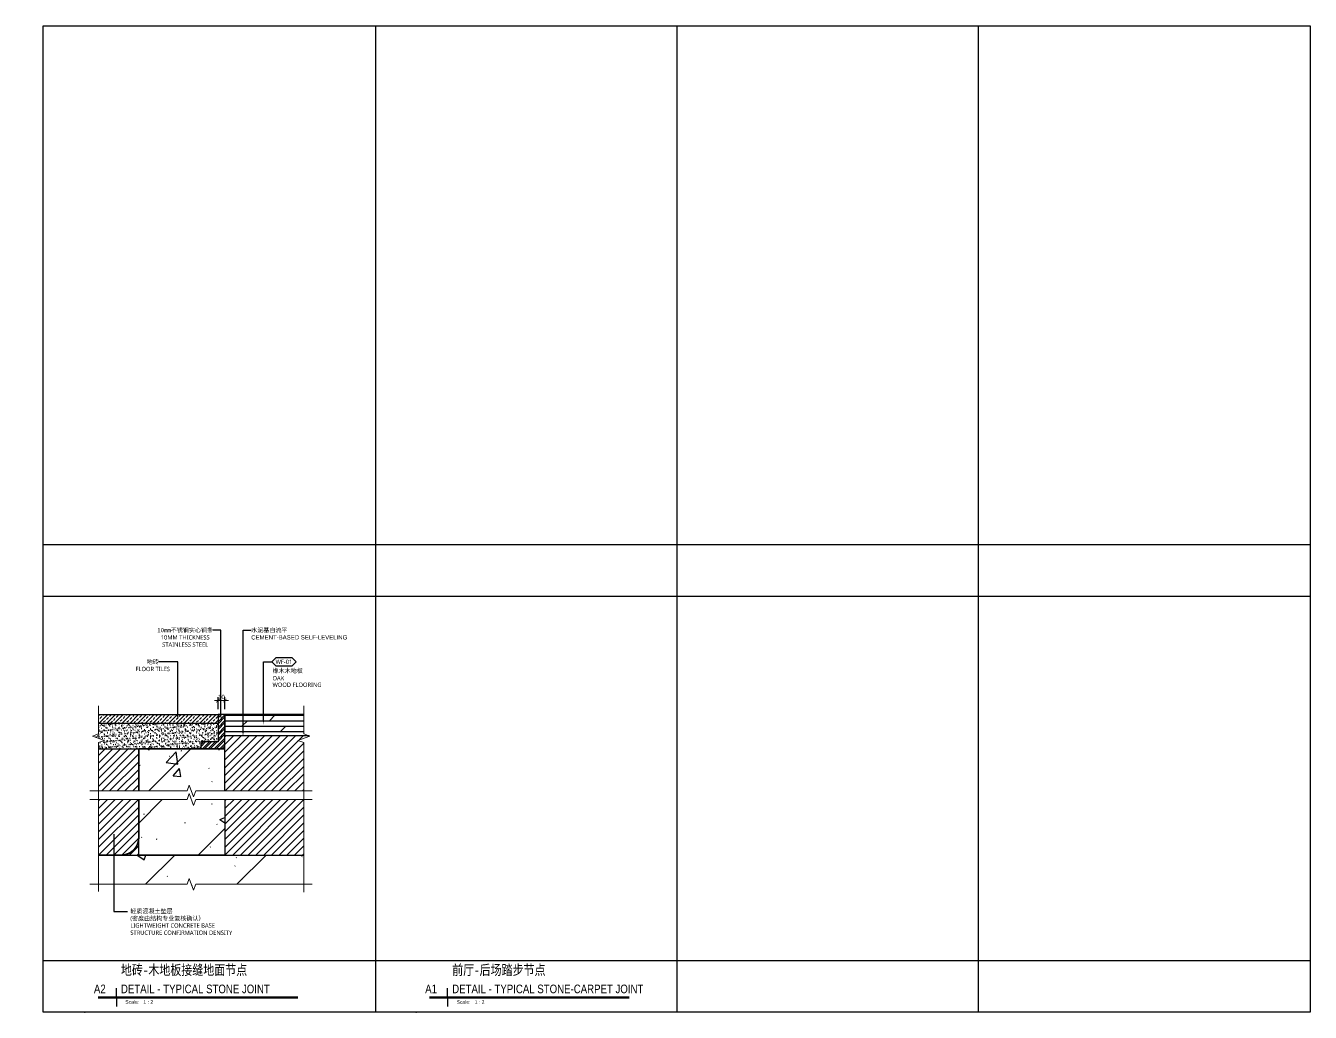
# Model space of a CAD drawing. Header units: millimetres. Extents: x 6321 to 48194, y 123 to 15211.
# Drawn here: x 46705 to 48194, y 8085 to 9229 of the extents above; entities that cross this region are included whole.
import ezdxf
from ezdxf import colors
from ezdxf.entities.mleader import LeaderData, LeaderLine
from ezdxf.enums import TextEntityAlignment as Align
from ezdxf.math import Vec2, Vec3

# ---------------------------------------------------------------- set-up
doc = ezdxf.new("R2010")
doc.units = ezdxf.units.MM
doc.linetypes.add('HIDDEN', pattern=[9.525, 6.35, -3.175])
for name, color, linetype in [('0 @ 2', 7, 'Continuous'), ('A Detail Thin', 1, 'Continuous'), ('G-ANNO-SYMB', 7, 'Continuous'), ('G-ANNO-TITL', 7, 'Continuous'), ('I-DETL-LW01', 1, 'Continuous'), ('I-DETL-LW02', 2, 'Continuous'), ('IA10-16 Floor Detail$0$I-DETL-2', 2, 'Continuous'), ('IA10-16 Floor Detail$0$I-SECT-LW09', 9, 'Continuous'), ('IA10-16 Floor Detail$0$家具填充', 8, 'Continuous'), ('WALL TYPE$0$G-ANNO-NOTE-CH', 7, 'Continuous'), ('WALL TYPE$0$HATCH', 8, 'Continuous'), ('WALL TYPE$0$I-SECT-LW03', 3, 'Continuous')]:
    doc.layers.add(name, color=color, linetype=linetype)
for name, color, linetype, lineweight in [('_ACM-A-ANNO-DIMS', 2, 'Continuous', 13), ('_ACM-A-DETL-PATT', 8, 'Continuous', 0), ('IA10-16 Floor Detail$0$A-ELEV-HATC-8', 8, 'Continuous', 5), ('Thick Line', 7, 'Continuous', 50), ('视图标题', 90, 'Continuous', 25)]:
    doc.layers.add(name, color=color, linetype=linetype, lineweight=lineweight)
doc.styles.add('Aecom chinese title', font='simhei.ttf', dxfattribs={"width": 0.8})
doc.styles.add('Arial', font='ARIALUNI.ttf')
doc.styles.add('Arial_1', font='arial.ttf', dxfattribs={"height": 75})
doc.styles.add('Arial_4', font='arial.ttf', dxfattribs={"height": 2.5})
doc.styles.add('IA10-16 Floor Detail$0$Arch-Dim', font='romans.shx', dxfattribs={"width": 0.75})
doc.styles.add('WALL TYPE$0$Aecom Chinese', font='Microsoft YaHei.ttf')
doc.dimstyles.new('Aec-Arch-M-2', dxfattribs={"dimscale": 2, "dimtxt": 2.5, "dimasz": 2, "dimexe": 2, "dimexo": 2, "dimgap": 0.8, "dimtad": 1, "dimdec": 0, "dimrnd": 1, "dimzin": 3, "dimdsep": 46, "dimtxsty": 'Arial', "dimblk": 'WALL TYPE$0$_ArchTick', "dimcen": 2.5, "dimdle": 2, "dimclrd": 256, "dimclre": 256, "dimclrt": 256, "dimazin": 2, "dimtfac": 0.75, "dimtdec": 0, "dimtix": 1, "dimtmove": 2, "dimatfit": 2, "dimfxl": 5, "dimfxlon": 1, "dimtolj": 1, "dimtzin": 0, "dimlwd": -1, "dimarcsym": 0})
doc.dimstyles.new('IA10-16 Floor Detail$0$Aec-Arch-M-2', dxfattribs={"dimscale": 2, "dimtxt": 2.5, "dimasz": 2, "dimexe": 2, "dimexo": 2, "dimgap": 0.8, "dimtad": 1, "dimdec": 0, "dimzin": 3, "dimdsep": 46, "dimtxsty": 'IA10-16 Floor Detail$0$Arch-Dim', "dimblk": 'IA10-16 Floor Detail$0$_ArchTick', "dimcen": 2.5, "dimdle": 2, "dimadec": 0, "dimazin": 2, "dimtfac": 0.75, "dimtdec": 0, "dimtix": 1, "dimtmove": 1, "dimatfit": 2, "dimfxl": 1, "dimtolj": 1, "dimtzin": 0, "dimarcsym": 0})

# ---------------------------------------------------------------- blocks, each defined once
blk = doc.blocks.new('视口 - No Ref  Number-1111583-交互展示区立面图2 DIGITAL CORRIDOR ELEVATION 2')
at = {"layer": 'Thick Line'}
blk.add_line((0, 0), (-12.7, 0), dxfattribs=at)
at = {"layer": '视图标题'}
for q in [(0, 6.35), (0, -6.35)]:
    blk.add_line((0, 0), q, dxfattribs=at)
blk = doc.blocks.new('A$C0FD827E6')
at = {"color": 0, "linetype": 'ByBlock', "lineweight": -2}
blk.add_point((-3.13, -10.74), dxfattribs=at)
at = {"layer": '视图标题', "color": 7, "lineweight": 50}
blk.add_line((18.75, -0.39), (144.93, -0.39), dxfattribs=at)
at = {"layer": '视图标题'}
blk.add_blockref('视口 - No Ref  Number-1111583-交互展示区立面图2 DIGITAL CORRIDOR ELEVATION 2', (18.75, -0.39), dxfattribs=at)
at = {"layer": 'G-ANNO-SYMB', "width": 0.8}
for tag, p, height, style in [('TITLE1', (21.88, 19.23), 7, 'Aecom chinese title'), ('TITLE2', (21.88, 10.35), 6, 'Arial'), ('DN', (3.13, 2.54), 6, 'Arial'), ('TITLE3', (21.88, 2.54), 6, 'Arial')]:
    blk.add_attdef(tag, p, '', height=height, dxfattribs=dict(at, style=style))
at = {"layer": '视图标题', "color": 7, "lineweight": 5, "insert": (24.94, -2.32), "char_height": 2.5, "width": 25.8945, "attachment_point": 1, "style": 'Arial_4'}
blk.add_mtext('Scale:   1 : 2', dxfattribs=at)
blk = doc.blocks.new('WALL TYPE$0$_ArchTick')
at = {"color": 0, "linetype": 'ByBlock', "const_width": 0.15}
blk.add_lwpolyline([(-0.5, -0.5), (0.5, 0.5)], dxfattribs=at)
blk = doc.blocks.new('*D120')
at = {"layer": '_ACM-A-ANNO-DIMS', "ltscale": 2, "transparency": 16777216}
for p, q in [((46927.8, 8446.2), (46923.8, 8446.2)), ((46935.8, 8446.2), (46927.8, 8446.2)), ((46935.8, 8446.2), (46939.8, 8446.2))]:
    blk.add_line(p, q, dxfattribs=at)
at = {"layer": '_ACM-A-ANNO-DIMS', "linetype": 'Continuous', "lineweight": -2, "ltscale": 2, "transparency": 16777216}
for p, q in [((46927.8, 8436.2), (46927.8, 8450.2)), ((46935.8, 8436.2), (46935.8, 8450.2))]:
    blk.add_line(p, q, dxfattribs=at)
at = {"layer": 'Defpoints', "color": 0, "linetype": 'Continuous', "ltscale": 2, "transparency": 16777216}
for p in [(46927.8, 8446.2), (46927.8, 8430.2), (46935.8, 8430.2)]:
    blk.add_point(p, dxfattribs=at)
at = {"layer": '_ACM-A-ANNO-DIMS', "linetype": 'Continuous', "ltscale": 2, "transparency": 16777216, "xscale": 4, "yscale": 4, "zscale": 4}
blk.add_blockref('WALL TYPE$0$_ArchTick', (46927.8, 8446.2), dxfattribs=at)
at = {"layer": '_ACM-A-ANNO-DIMS', "linetype": 'Continuous', "ltscale": 2, "transparency": 16777216, "xscale": 4, "yscale": 4, "zscale": 4, "rotation": 180}
blk.add_blockref('WALL TYPE$0$_ArchTick', (46935.8, 8446.2), dxfattribs=at)
at = {"layer": '_ACM-A-ANNO-DIMS', "linetype": 'Continuous', "ltscale": 2, "transparency": 16777216, "insert": (46931.8, 8450.4), "char_height": 5, "attachment_point": 5, "style": 'Arial'}
blk.add_mtext('\\A1;10', dxfattribs=at)
blk = doc.blocks.new('WHA12202707')
at = {"transparency": 16777216}
for p, q in [((2.38, 2.38), (0, 0)), ((2.38, -2.38), (0, 0)), ((11.91, 2.38), (2.38, 2.38)), ((11.91, 2.38), (14.29, 0)), ((11.91, -2.38), (14.29, 0)), ((2.38, -2.38), (11.91, -2.38))]:
    blk.add_line(p, q, dxfattribs=at)
at = {"transparency": 16777216, "style": 'WALL TYPE$0$Aecom Chinese'}
blk.add_attdef('英文2', (0.49, -14.58), '', height=2.5, dxfattribs=at)
at = {"layer": 'WALL TYPE$0$G-ANNO-NOTE-CH', "transparency": 16777216, "style": 'WALL TYPE$0$Aecom Chinese'}
blk.add_attdef('编号', text='', height=2.5, dxfattribs=at).set_placement((7.1, 0), align=Align.MIDDLE)
for tag, p in [('中文', (0.54, -5.18)), ('英文', (0.49, -9.51))]:
    blk.add_attdef(tag, text='', height=2.5, dxfattribs=at).set_placement(p, align=Align.MIDDLE_LEFT)
blk = doc.blocks.new('IA10-16 Floor Detail$0$_ArchTick')
at = {"color": 0, "linetype": 'ByBlock', "const_width": 0.15}
blk.add_lwpolyline([(-0.5, -0.5), (0.5, 0.5)], dxfattribs=at)

msp = doc.modelspace()

# ---------------------------------------------------------------- hatches: boundary and pattern name
h = msp.add_hatch()
h.set_pattern_fill('0-钢筋混凝土001-DOM', color=250, scale=15, pattern_type=2)
h.set_pattern_definition([(45, (2353.73, 1819.23), (-53.03301, 53.03301), []), (50, (2353.73, 1819.23), (107.58903, -9.41282), [11.25, -123.75]), (355, (2353.73, 1819.23), (-20.8127, 112.82882), [9, -99]), (100.4514, (2362.69, 1818.45), (86.7764, 103.41593), [9.56103, -105.17132]), (46.1842, (2353.73, 1849.23), (160.08616, -24.82785), [16.875, -185.625]), (96.6356, (2367.07, 1847.16), (140.1994, 146.1177), [14.34154, -157.75695]), (351.1842, (2353.73, 1849.23), (140.1993, 146.1178), [13.5, -148.5]), (21, (2368.73, 1841.73), (89.53606, -60.39283), [11.25, -123.75]), (326, (2368.73, 1841.73), (36.4973, 108.7725), [9, -99]), (71.4514, (2376.19, 1836.7), (126.0334, 48.37957), [9.56103, -105.17132]), (37.5, (2353.73, 1819.232), (1.823978, 49.934078), [0.75, -97.8, 0.75, -100.5, 0.75, -99.375]), (7.5, (2353.73, 1819.23), (39.46043, 59.161757), [0.75, -57.3, 0.75, -95.55, 0.75, -37.875]), (327.5, (2320.28, 1819.232), (80.073365, -3.38323), [0.75, -37.5, 0.75, -117, 0.75, -155.25]), (317.5, (2305.28, 1819.23), (87.47793, 15.01575), [0.75, -48.75, 0.75, -77.7, 0.75, -110.25])])
h.paths.add_polyline_path([(46835.8, 8341.5), (46920.9, 8341.5), (46923.4, 8348.3), (46928.4, 8334.6), (46930.9, 8341.5), (46935.8, 8341.5), (46935.8, 8390.2), (46835.8, 8390.2)])
h = msp.add_hatch()
h.set_pattern_fill('0-钢筋混凝土001-DOM', color=250, scale=15, pattern_type=2)
h.set_pattern_definition([(45, (2353.73, 1793.67), (-53.03301, 53.03301), []), (50, (2353.73, 1793.67), (107.58903, -9.41282), [11.25, -123.75]), (355, (2353.73, 1793.67), (-20.8127, 112.82882), [9, -99]), (100.4514, (2362.69, 1792.89), (86.7764, 103.41593), [9.56103, -105.17132]), (46.1842, (2353.73, 1823.67), (160.08616, -24.82785), [16.875, -185.625]), (96.6356, (2367.07, 1821.6), (140.1994, 146.1177), [14.34154, -157.75695]), (351.1842, (2353.73, 1823.67), (140.1993, 146.1178), [13.5, -148.5]), (21, (2368.73, 1816.17), (89.53606, -60.39283), [11.25, -123.75]), (326, (2368.73, 1816.17), (36.4973, 108.7725), [9, -99]), (71.4514, (2376.19, 1811.14), (126.0334, 48.37957), [9.56103, -105.17132]), (37.5, (2353.73, 1793.67), (1.823978, 49.934078), [0.75, -97.8, 0.75, -100.5, 0.75, -99.375]), (7.5, (2353.73, 1793.67), (39.46043, 59.161757), [0.75, -57.3, 0.75, -95.55, 0.75, -37.875]), (327.5, (2320.28, 1793.67), (80.073365, -3.38323), [0.75, -37.5, 0.75, -117, 0.75, -155.25]), (317.5, (2305.28, 1793.67), (87.47793, 15.01575), [0.75, -48.75, 0.75, -77.7, 0.75, -110.25])])
h.paths.add_polyline_path([(46935.8, 8331.5), (46901.9, 8331.5), (46899.4, 8324.6), (46894.4, 8338.3), (46891.9, 8331.5), (46835.8, 8331.5), (46835.8, 8267.1), (46935.8, 8267.1)])
h.paths.add_polyline_path([(46899.4, 8334.6), (46901.9, 8341.5), (46896.9, 8341.5)])
h.paths.add_polyline_path([(46925.9, 8341.5), (46930.9, 8341.5), (46928.4, 8348.3)])
h = msp.add_hatch()
h.set_pattern_fill('0-钢筋混凝土001-DOM', color=250, scale=15, pattern_type=2)
h.set_pattern_definition([(45, (-9109.12, 10086.39), (-53.03301, 53.03301), []), (50, (-9109.12, 10086.39), (107.58903, -9.41282), [11.25, -123.75]), (355, (-9109.12, 10086.39), (-20.8127, 112.82882), [9, -99]), (100.4514, (-9100.15, 10085.61), (86.7764, 103.41593), [9.56103, -105.17132]), (46.1842, (-9109.12, 10116.39), (160.08616, -24.82785), [16.875, -185.625]), (96.6356, (-9095.78, 10114.32), (140.1994, 146.1177), [14.34154, -157.75695]), (351.1842, (-9109.12, 10116.39), (140.1993, 146.1178), [13.5, -148.5]), (21, (-9094.12, 10108.89), (89.53606, -60.39283), [11.25, -123.75]), (326, (-9094.12, 10108.89), (36.4973, 108.7725), [9, -99]), (71.4514, (-9086.66, 10103.86), (126.0334, 48.37957), [9.56103, -105.17132]), (37.5, (-9109.12, 10086.39), (1.823978, 49.934078), [0.75, -97.8, 0.75, -100.5, 0.75, -99.375]), (7.5, (-9109.12, 10086.39), (39.46043, 59.161757), [0.75, -57.3, 0.75, -95.55, 0.75, -37.875]), (327.5, (-9142.57, 10086.39), (80.073365, -3.38323), [0.75, -37.5, 0.75, -117, 0.75, -155.25]), (317.5, (-9157.57, 10086.39), (87.477925, 15.01575), [0.75, -48.75, 0.75, -77.7, 0.75, -110.25])])
h.paths.add_polyline_path([(47027.2, 8233.2), (47027.2, 8267.1), (46789.2, 8267.1), (46789.2, 8233.2), (46891.9, 8233.2), (46894.4, 8240), (46899.4, 8226.3), (46901.9, 8233.2)])
at = {"layer": '_ACM-A-DETL-PATT'}
h = msp.add_hatch(dxfattribs=at)
h.set_pattern_fill('ANSI31', color=256, scale=2)
h.set_pattern_definition([(45, (46935.8414, 8341.451), (-4.49013, 4.49013), [])])
h.paths.add_polyline_path([(46935.8, 8405.3), (46935.8, 8390.2), (46935.8, 8341.5), (47027.2, 8341.5), (47027.2, 8397.5), (47020.4, 8400), (47034.1, 8405), (47033.4, 8405.3)])
h = msp.add_hatch(dxfattribs=at)
h.set_pattern_fill('ANSI31', color=256, scale=2, style=0)
h.set_pattern_definition([(45, (47390.7463, 8068.231), (-4.49013, 4.49013), [])])
h.paths.add_polyline_path([(46789.2, 8341.5), (46835.8, 8341.5), (46835.8, 8390.2), (46789.2, 8390.2)])
h = msp.add_hatch(dxfattribs=at)
h.set_pattern_fill('ANSI31', color=256, scale=2)
h.set_pattern_definition([(45, (46789.1777, 8267.1166), (-4.49013, 4.49013), [])])
h.paths.add_polyline_path([(46835.8, 8331.5), (46789.2, 8331.5), (46789.2, 8267.1), (46835.8, 8267.1)])
h = msp.add_hatch(dxfattribs=at)
h.set_pattern_fill('ANSI31', color=256, scale=2)
h.set_pattern_definition([(45, (46935.8414, 8267.1166), (-4.49013, 4.49013), [])])
h.paths.add_polyline_path([(46935.8, 8267.1), (47027.2, 8267.1), (47027.2, 8331.5), (46935.8, 8331.5)])
at = {"layer": 'IA10-16 Floor Detail$0$A-ELEV-HATC-8'}
h = msp.add_hatch(dxfattribs=at)
h.set_pattern_fill('ANSI33', color=8, style=0)
h.set_pattern_definition([(45, (-1879337.308, -922640.67), (-4.49012806, 4.49012806), []), (45, (-1879332.818, -922640.67), (-4.49012806, 4.49012806), [3.175, -1.5875])])
h.paths.add_polyline_path([(46789.2, 8430.2), (46789.2, 8420.2), (46927.8, 8420.2), (46927.8, 8430.2)])
at = {"layer": 'IA10-16 Floor Detail$0$I-SECT-LW09'}
h = msp.add_hatch(dxfattribs=at)
h.set_pattern_fill('DOLMIT', color=8)
h.set_pattern_definition([(0, (46758.7104, 7432.167), (0, 6.35), []), (45, (46758.71, 7432.167), (-12.7, 12.7), [8.98026, -17.9605])])
h.paths.add_polyline_path([(47027.2, 8410.2), (47027.2, 8430.2), (46935.8, 8430.2), (46935.8, 8410.2)])
at = {"layer": 'IA10-16 Floor Detail$0$家具填充'}
h = msp.add_hatch(dxfattribs=at)
h.set_pattern_fill('ANSI32', color=8, scale=0.5, style=0)
h.set_pattern_definition([(45, (-1878760.7817, -923085.198), (-3.367596045, 3.367596045), []), (45, (-1878758.5367, -923085.198), (-3.367596045, 3.367596045), [])])
h.paths.add_polyline_path([(46935.8, 8430.2), (46927.8, 8430.2), (46927.8, 8398.2), (46907.8, 8398.2), (46907.8, 8390.2), (46935.8, 8390.2)])
at = {"layer": 'WALL TYPE$0$HATCH'}
h = msp.add_hatch(dxfattribs=at)
h.set_pattern_fill('AR-SAND', color=8, scale=0.1, style=0)
h.set_pattern_definition([(37.5, (46499.349, 8405.2235), (-0.160003, 4.894132), [0, -3.8608, 0, -4.318, 0, -4.1275]), (7.5, (46499.349, 8405.2235), (4.49523, 7.16825), [0, -2.0828, 0, -3.4798, 0, -1.3335]), (327.5, (46496.225, 8405.2235), (7.909924, 0.01437), [0, -1.27, 0, -4.572, 0, -5.969]), (317.5, (46496.225, 8405.2235), (7.63556, 2.22929), [0, -0.635, 0, -2.9972, 0, -3.429])])
h.paths.add_polyline_path([(46789.2, 8420.2), (46789.2, 8407.5), (46782.3, 8405), (46796, 8400), (46789.2, 8397.5), (46789.2, 8390.2), (46907.8, 8390.2), (46907.8, 8398.2), (46927.8, 8398.2), (46927.8, 8420.2)])

# ---------------------------------------------------------------- linework, layer by layer
at = {"layer": '_ACM-A-ANNO-DIMS', "linetype": 'Continuous', "ltscale": 2}
for points, elevation in [([(46789.2, 8440.3), (46789.2, 8407.5), (46782.3, 8405), (46796, 8400), (46789.2, 8397.5), (46789.2, 8224.9)], -3.6), ([(47027.2, 8440.3), (47027.2, 8407.5), (47034.1, 8405), (47020.4, 8400), (47027.2, 8397.5), (47027.2, 8223.9)], -3.6), ([(47036.8, 8341.5), (46901.9, 8341.5), (46899.4, 8334.6), (46894.4, 8348.3), (46891.9, 8341.5), (46779.3, 8341.5)], -7.3), ([(47036.8, 8331.5), (46901.9, 8331.5), (46899.4, 8324.6), (46894.4, 8338.3), (46891.9, 8331.5), (46779.3, 8331.5)], -7.3), ([(47036.8, 8233.2), (46901.9, 8233.2), (46899.4, 8226.3), (46894.4, 8240), (46891.9, 8233.2), (46779.3, 8233.2)], -7.3)]:
    msp.add_lwpolyline(points, dxfattribs=dict(at, elevation=elevation))
at = {"layer": 'A Detail Thin', "linetype": 'HIDDEN', "ltscale": 0.7, "const_width": 2, "elevation": -3.6}
msp.add_lwpolyline([(46835.8, 8341.5), (46835.8, 8390.2)], dxfattribs=at)
msp.add_lwpolyline([(46789.2, 8267.1), (46815.8, 8267.1, 0.414214), (46835.8, 8287.1), (46835.8, 8331.5)], format="xyb", dxfattribs=at)
at = {"layer": 'Defpoints', "color": 251}
for p, q in [((47110.2, 9228.8), (47110.2, 8084.8)), ((47459.7, 9228.8), (47459.7, 8084.8)), ((47809.2, 9228.8), (47809.2, 8084.8)), ((46725.1, 8627.3), (48194.3, 8627.3)), ((46725.1, 8567.3), (48194.3, 8567.3)), ((46725.1, 8144.8), (48194.3, 8144.8))]:
    msp.add_line(p, q, dxfattribs=at)
at = {"layer": 'Defpoints', "color": 1}
msp.add_lwpolyline([(48194.3, 8084.8), (46725.1, 8084.8), (46725.1, 9228.8), (48194.3, 9228.8)], close=True, dxfattribs=at)
at = {"layer": 'I-DETL-LW01'}
for p, q in [((46789.2, 8420.2, -3.6), (46927.8, 8420.2, -3.6)), ((46789.2, 8390.2, -3.6), (46927.8, 8390.2, -3.6))]:
    msp.add_line(p, q, dxfattribs=at)
at = {"layer": 'I-DETL-LW01', "elevation": -7.3}
msp.add_lwpolyline([(47033.4, 8405.3), (46935.8, 8405.3)], dxfattribs=at)
at = {"layer": 'I-DETL-LW02'}
msp.add_line((46789.2, 8430.2, -3.6), (46927.8, 8430.2, -3.6), dxfattribs=at)
at = {"layer": 'I-DETL-LW02', "elevation": -3.6}
msp.add_lwpolyline([(47027.2, 8430.2), (46935.8, 8430.2), (46935.8, 8410.2), (47027.2, 8410.2)], dxfattribs=at)
at = {"layer": 'IA10-16 Floor Detail$0$I-DETL-2', "linetype": 'Continuous', "elevation": -3.6}
msp.add_lwpolyline([(46935.8, 8430.2), (46927.8, 8430.2), (46927.8, 8398.2), (46907.8, 8398.2), (46907.8, 8390.2), (46935.8, 8390.2), (46935.8, 8430.2)], dxfattribs=at)
at = {"layer": 'WALL TYPE$0$I-SECT-LW03'}
for points, elevation in [([(46935.8, 8341.5), (46935.8, 8390.2), (46835.8, 8390.2), (46835.8, 8341.5)], -3.6), ([(46935.8, 8331.5), (46935.8, 8267.1), (46835.8, 8267.1), (46835.8, 8331.5)], -7.3), ([(46789.2, 8267.1), (47027.2, 8267.1)], -7.3)]:
    msp.add_lwpolyline(points, dxfattribs=dict(at, elevation=elevation))

# ---------------------------------------------------------------- block references
at = {"layer": 'G-ANNO-TITL'}
ref = msp.add_blockref('A$C0FD827E6', (46778.7, 8102.7), dxfattribs=dict(at, xscale=1.666666666666667, yscale=1.666666666666667, zscale=1.666666666666667))
ref.add_attrib('TITLE3', 'DETAIL - TYPICAL STONE JOINT', (46815.2, 8106.9), dxfattribs={"layer": 'G-ANNO-SYMB', "height": 10, "style": 'Arial', "width": 0.8})
ref.add_attrib('TITLE1', '地砖-木地板接缝地面节点', (46815.2, 8128.1), dxfattribs={"layer": 'G-ANNO-SYMB', "height": 11.667, "style": 'Aecom chinese title', "width": 0.8})
ref.add_attrib('DN', 'A2', (46783.9, 8106.9), dxfattribs={"layer": 'G-ANNO-SYMB', "height": 10, "style": 'Arial', "width": 0.8})
ref = msp.add_blockref('A$C0FD827E6', (47162.8, 8102.7), dxfattribs=dict(at, xscale=1.666666666666667, yscale=1.666666666666667, zscale=1.666666666666667))
ref.add_attrib('TITLE3', 'DETAIL - TYPICAL STONE-CARPET JOINT', (47199.3, 8106.9), dxfattribs={"layer": 'G-ANNO-SYMB', "height": 10, "style": 'Arial', "width": 0.8})
ref.add_attrib('TITLE1', '前厅-后场踏步节点', (47199.3, 8128.1), dxfattribs={"layer": 'G-ANNO-SYMB', "height": 11.67, "style": 'Aecom chinese title', "width": 0.8})
ref.add_attrib('DN', 'A1', (47168, 8106.9), dxfattribs={"layer": 'G-ANNO-SYMB', "height": 10, "style": 'Arial', "width": 0.8})

# ---------------------------------------------------------------- texts
at = {"layer": 'WALL TYPE$0$G-ANNO-NOTE-CH', "insert": (46826.1, 8204.6), "char_height": 5, "width": 127.056, "attachment_point": 1, "style": 'WALL TYPE$0$Aecom Chinese'}
msp.add_mtext('轻质混凝土垫层\\P(密度由结构专业复核确认）\\PLIGHTWEIGHT CONCRETE BASE\\PSTRUCTURE CONFIRMATION DENSITY\\P', dxfattribs=at)

# ---------------------------------------------------------------- dimensions: what is measured, and where the dimension line sits
at = {"layer": '_ACM-A-ANNO-DIMS', "linetype": 'Continuous', "ltscale": 2}
dim = msp.add_linear_dim(base=(46927.8, 8446.2, -3.6), p1=(46935.8, 8430.2, -3.6), p2=(46927.8, 8430.2, -3.6), dimstyle='Aec-Arch-M-2', override={"dimrnd": 5}, dxfattribs=at)
dim.commit()
dim.dimension.update_dxf_attribs({"geometry": '*D120', "text_midpoint": (46931.8, 8450.4, -3.6)})

# ---------------------------------------------------------------- leaders
at = {"layer": '0 @ 2'}
ml = msp.add_multileader_mtext('Standard', dxfattribs=at)
ml.set_content('{\\fSimHei|b0|i0|c134|p49;10mm不锈钢实心铜条\\P\\fMicrosoft YaHei|b0|i0|c134|p34;10MM THICKNESS \\PSTAINLESS STEEL}', color=256, style='Arial_1')
ml.set_leader_properties(color=2)
ml.build(insert=Vec2(0, 0))
ml.multileader.update_dxf_attribs({"text_left_attachment_type": 2, "dogleg_length": 4.74, "scale": 2})
ctx = ml.context
ctx.base_point, ctx.scale, ctx.char_height, ctx.landing_gap_size, ctx.plane_origin = Vec3(46857.8, 8519), 2, 5, 0.006, Vec3(47150.2, 10206.4)
ctx.left_attachment, ctx.text_align_type = 2, 1
notes = []
notes.append((ctx, [(0, (1, 1, 0), (46931.1, 8527.9), (-1, 0), 9.48, [(1, [(46931.1, 8424.4)], 0, [])])]))
ctx.mtext.insert, ctx.mtext.width, ctx.mtext.alignment = Vec3(46889.7, 8530.4), 182.544, 2
ml = msp.add_multileader_mtext('Standard', dxfattribs=at)
ml.set_content('{\\fMicrosoft YaHei|b0|i0|c134|p34;水泥基自流平\\P}CEMENT-BASED SELF-LEVELING', color=256, style='Arial_1')
ml.set_leader_properties(color=2)
ml.build(insert=Vec2(0, 0))
ml.multileader.update_dxf_attribs({"text_left_attachment_type": 2, "dogleg_length": 4.74, "scale": 2})
ctx = ml.context
ctx.base_point, ctx.scale, ctx.char_height, ctx.landing_gap_size, ctx.plane_origin = Vec3(46966.3, 8527.9), 2, 5, 0.006, Vec3(46737.7, 10155.3)
ctx.right_attachment = 6
notes.append((ctx, [(0, (1, 1, 0), (46956.8, 8527.9), (1, 0), 9.48, [(1, [(46956.8, 8404.9)], 0, [])])]))
ctx.mtext.insert, ctx.mtext.width = Vec3(46966.3, 8530.4), 147.307
ml = msp.add_multileader_mtext('Standard', dxfattribs=at)
ml.set_content('{\\fSimHei|b0|i0|c134|p49;地砖\\P\\fMicrosoft YaHei|b0|i0|c134|p34;FLOOR TILES}', color=256, style='Arial_1')
ml.set_leader_properties(color=2)
ml.build(insert=Vec2(0, 0))
ml.multileader.update_dxf_attribs({"text_left_attachment_type": 2, "dogleg_length": 4.74, "scale": 2})
ctx = ml.context
ctx.base_point, ctx.scale, ctx.char_height, ctx.landing_gap_size, ctx.plane_origin = Vec3(46832.3, 8486.5), 2, 5, 0.006, Vec3(47100.4, 10142.7)
ctx.left_attachment, ctx.text_align_type = 2, 1
notes.append((ctx, [(0, (1, 1, 0), (46881.3, 8491.2), (-1, 0), 22.4, [(1, [(46881.3, 8423.7)], 0, [])])]))
ctx.mtext.insert, ctx.mtext.width, ctx.mtext.alignment = Vec3(46852.1, 8493.7), 147.307, 2
ml = msp.add_multileader_block('Standard', dxfattribs=at)
ml.set_content('WHA12202707', color=256, scale=2)
ml.set_attribute('编号', 'WF-01', width=0)
ml.set_attribute('中文', '橡木木地板', width=0)
ml.set_attribute('英文', 'OAK ', width=0)
ml.set_attribute('英文2', 'WOOD FLOORING', width=0)
ml.set_leader_properties(color=2)
ml.build(insert=Vec2(0, 0))
ml.multileader.update_dxf_attribs({"text_right_attachment_type": 6, "dogleg_length": 0.36, "scale": 2})
ctx = ml.context
ctx.base_point, ctx.scale, ctx.char_height, ctx.landing_gap_size, ctx.plane_origin = Vec3(46990, 8491.2), 2, 150, 0.18, Vec3(46980.5, 8174.6)
ctx.right_attachment = 6
notes.append((ctx, [(0, (1, 1, 0), (46980.5, 8491.2), (1, 0), 9.48, [(5, [(46980.5, 8418.8)], 0, [])])]))
ctx.block.insert = Vec3(46990, 8491.2)
at = {"layer": '_ACM-A-ANNO-DIMS', "linetype": 'Continuous', "ltscale": 2}
msp.add_leader([(46807, 8291.4), (46807, 8201.6), (46822.8, 8201.6)], dimstyle='IA10-16 Floor Detail$0$Aec-Arch-M-2', dxfattribs=at)
for ctx, leaders in notes:
    for number, flags, end, landing, length, lines in leaders:
        leader = LeaderData()
        leader.index, (leader.has_last_leader_line, leader.has_dogleg_vector, leader.attachment_direction) = number, flags
        leader.last_leader_point, leader.dogleg_vector, leader.dogleg_length = Vec3(end), Vec3(landing), length
        for number, points, colour, breaks in lines:
            line = LeaderLine()
            line.index, line.vertices, line.color, line.breaks = number, Vec3.list(points), colors.encode_raw_color(colour), breaks
            leader.lines.append(line)
        ctx.leaders.append(leader)

doc.saveas('drawing.dxf')
